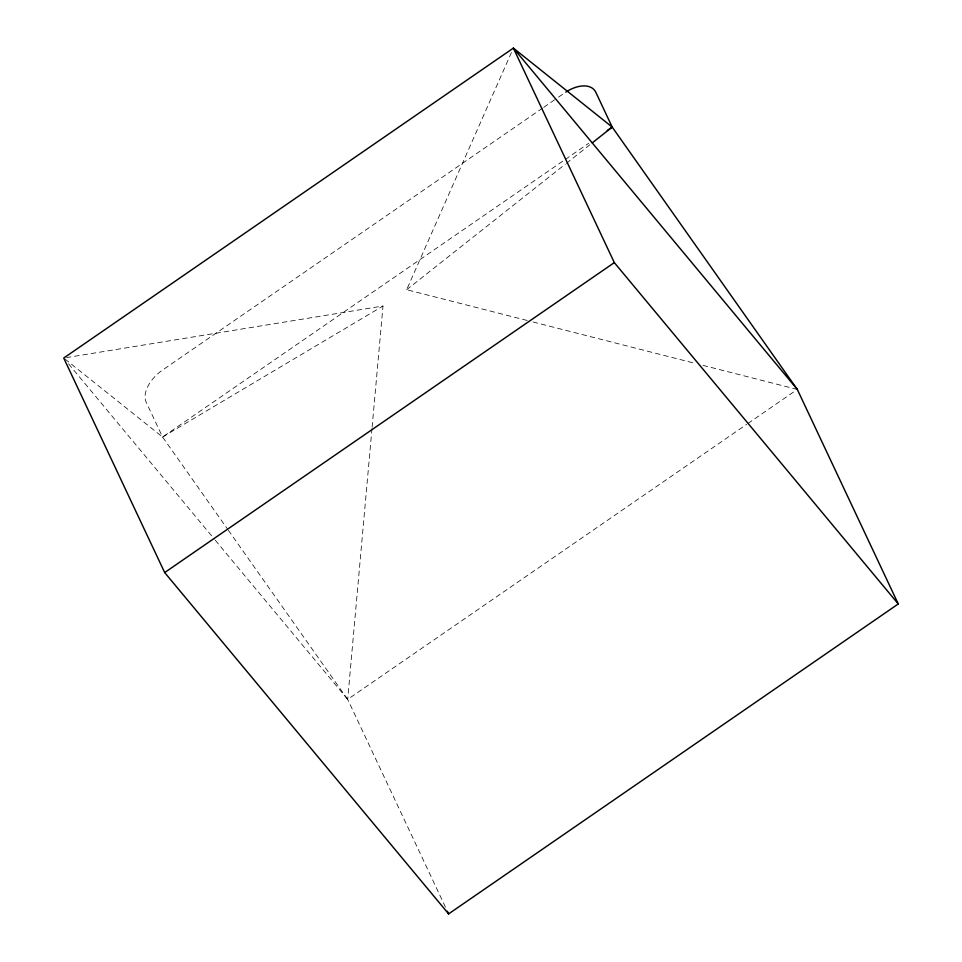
<?xml version="1.0" encoding="UTF-8"?>
<svg xmlns="http://www.w3.org/2000/svg" width="962" height="962" viewBox="0 0 962 962"><rect width="100%" height="100%" fill="white"/><g stroke="black" fill="none" stroke-linecap="round" stroke-linejoin="round"><path stroke-width="0.72" stroke-dasharray="4.81 3.61" d="M445.43 907.106L347.679 699.386L371.981 428.667M372.114 427.176L382.996 306.024L66.691 357.563M527.2 320.478L406.661 289.718L511.556 52.213M406.661 289.718L565.223 164.261M566.402 163.336L589.886 144.745M542.532 108.141L162.434 370.142A28.956 17.112 -39.8 0 0 146.2 402.26L162.566 437.037L227.441 528.98M543.758 107.287L557.335 97.932M558.573 97.078L563.504 93.675M64.899 358.97L162.566 437.037L564.033 160.305M565.271 159.451L588.732 143.266M215.296 540.247L347.679 699.386L746.668 424.35M747.907 423.496L794.852 391.137M162.566 437.037L382.996 306.024M533.008 321.969L695.658 363.492M702.921 365.344L795.863 389.069M68.53 363.804L214.346 539.093M228.307 530.206L347.679 699.386"/><path stroke-width="1.44" d="M592.243 142.893L612.205 127.092L595.839 92.316A28.956 17.112 -39.8 0 0 565.776 92.124M607.262 130.495L612.205 127.092L797.318 389.442L898.267 603.956L448.617 913.9L164.682 572.558L63.732 358.044L513.383 48.1L612.205 127.092M164.682 572.558L614.321 262.614L513.383 48.1L797.318 389.442M614.321 262.614L898.267 603.956M447.342 911.182L448.617 913.9"/></g></svg>
